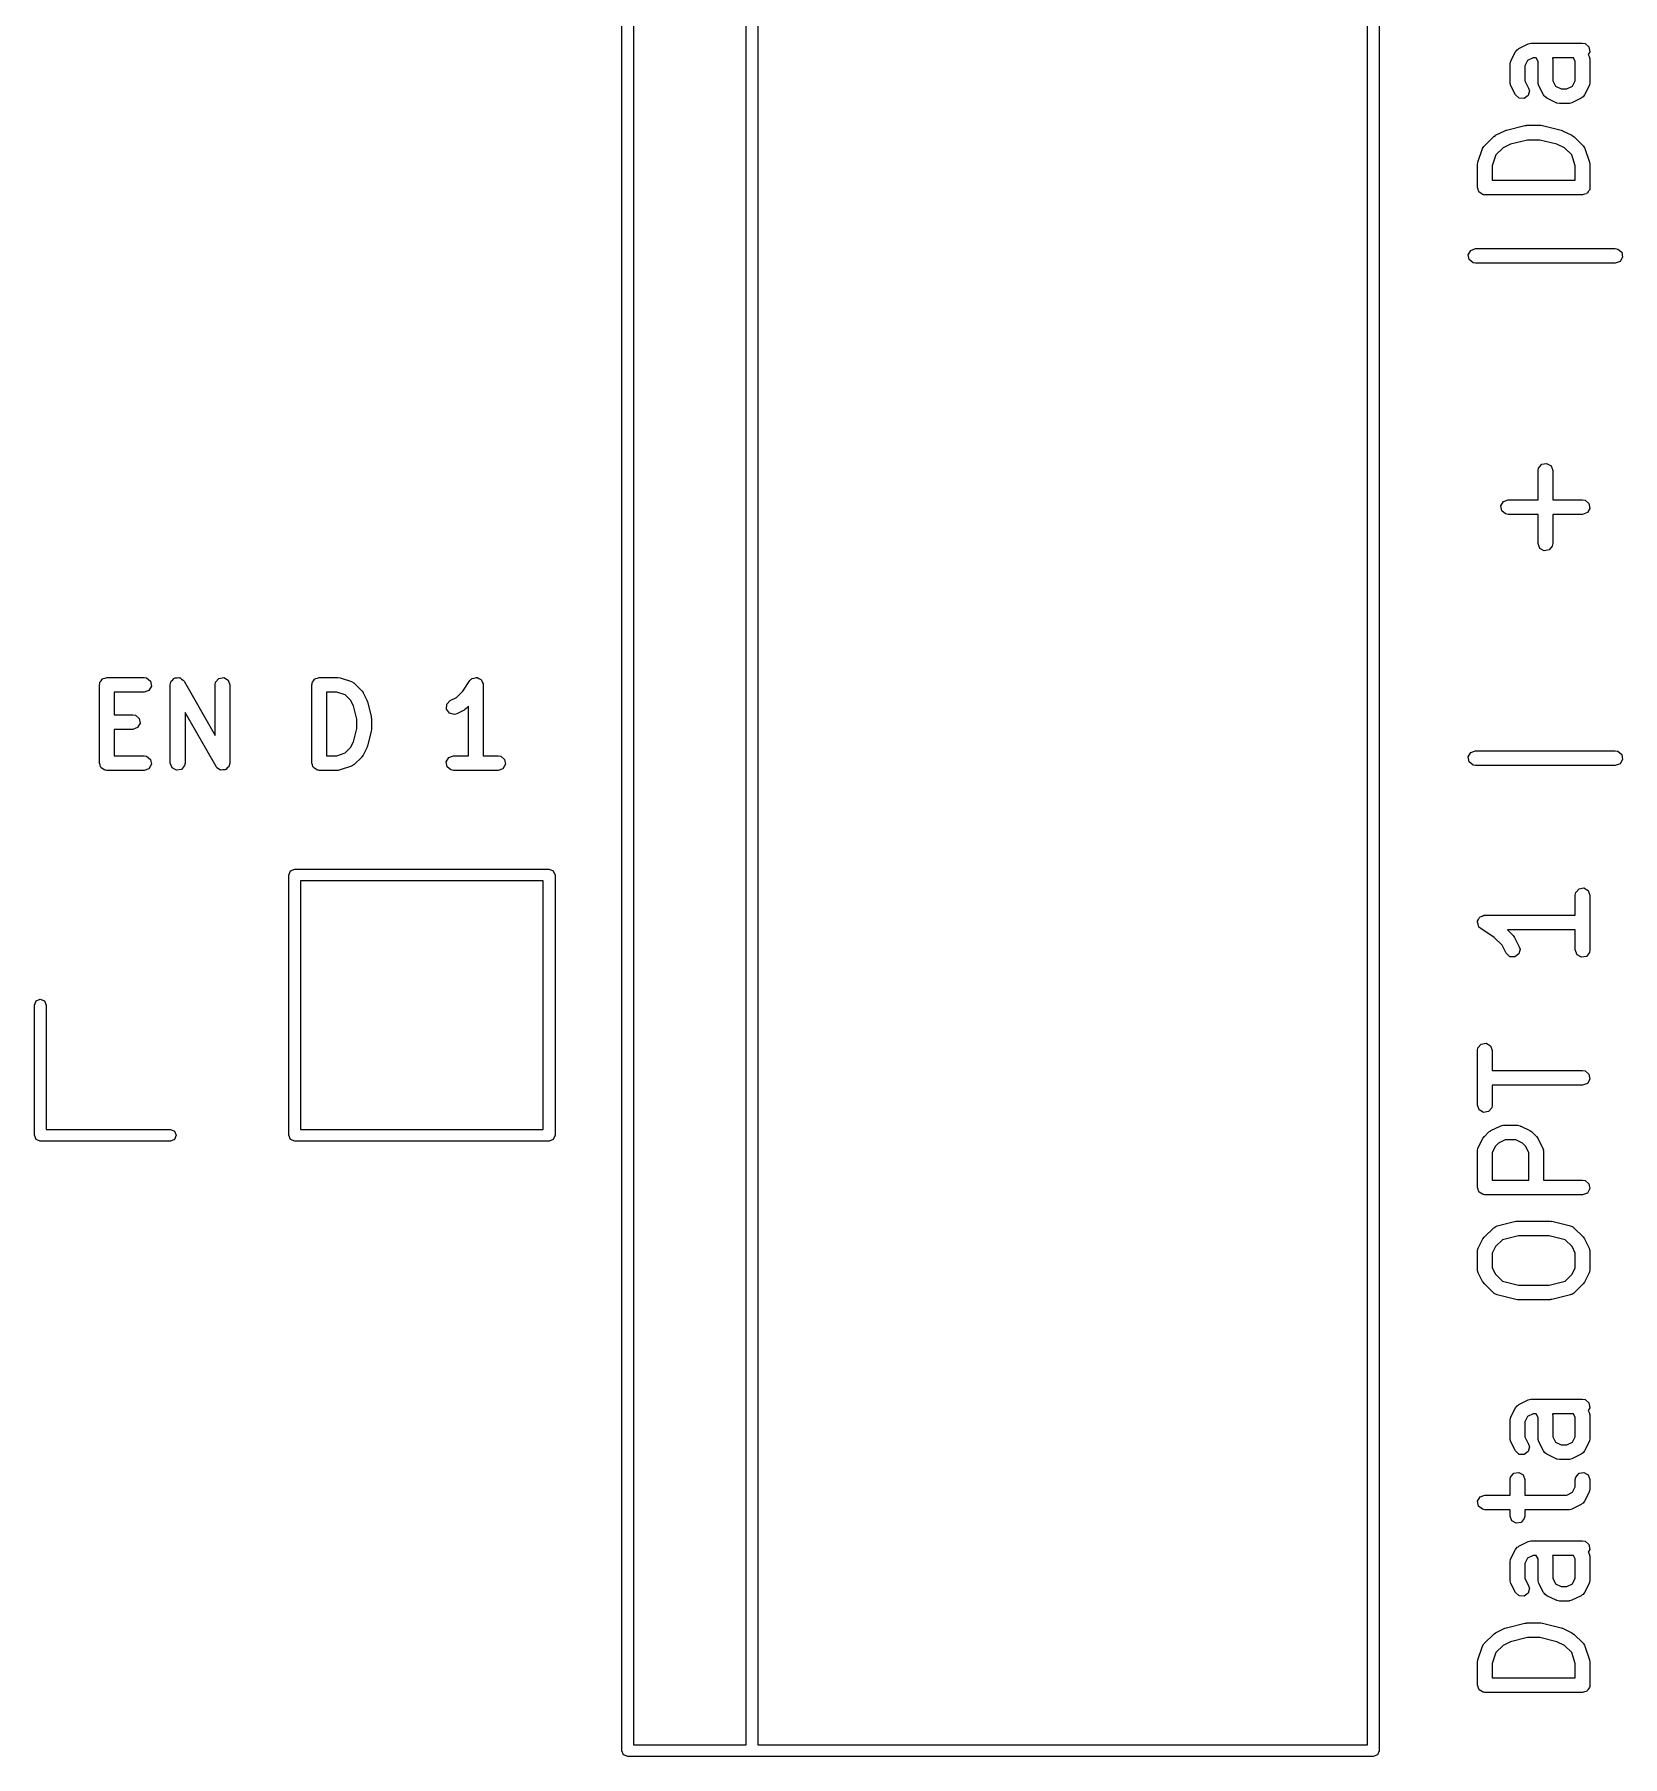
# Model space of a CAD drawing. Extents: x 67.3 to 104.7, y -149.5 to -52.9.
# Drawn here: x 88.32 to 104.55, y -149.46 to -131.86 of the extents above; entities that cross this region are included whole.
import ezdxf

# ---------------------------------------------------------------- set-up
doc = ezdxf.new("R2010")
doc.units = 0
doc.layers.add('BLACK', color=7, linetype='CONTINUOUS')

msp = doc.modelspace()

# ---------------------------------------------------------------- linework, layer by layer
at = {"layer": 'BLACK', "linetype": 'CONTINUOUS'}
for p, q in [((94.3264, -149.403), (94.3264, -78.2828)), ((102.066, -78.2828), (102.066, -149.403)), ((94.4464, -78.3428), (94.4464, -149.343)), ((95.5964, -149.343), (95.5964, -78.3428)), ((95.7164, -78.3428), (95.7164, -149.343)), ((101.946, -149.343), (101.946, -78.3428)), ((103.475, -132.017), (103.486, -132.013)), ((103.486, -132.013), (103.493, -132.005)), ((103.493, -132.005), (103.589, -131.958)), ((103.589, -131.958), (103.614, -131.951)), ((103.614, -131.951), (103.618, -131.952)), ((103.618, -131.952), (103.622, -131.95)), ((103.622, -131.95), (104.145, -131.95)), ((104.145, -131.95), (104.171, -131.955)), ((104.171, -131.955), (104.21, -131.988)), ((104.21, -131.988), (104.219, -132.038)), ((103.404, -132.165), (103.408, -132.14)), ((103.404, -132.352), (103.404, -132.165)), ((103.408, -132.14), (103.411, -132.136)), ((103.411, -132.136), (103.412, -132.131)), ((103.412, -132.131), (103.46, -132.038)), ((103.46, -132.038), (103.475, -132.017)), ((103.582, -132.128), (103.554, -132.183)), ((103.554, -132.183), (103.554, -132.334)), ((103.639, -132.1), (103.582, -132.128)), ((103.671, -132.1), (103.639, -132.1)), ((103.689, -132.137), (103.671, -132.1)), ((103.689, -132.352), (103.689, -132.137)), ((103.836, -132.1), (103.839, -132.109)), ((104.052, -132.1), (103.836, -132.1)), ((103.839, -132.109), (103.838, -132.114)), ((103.838, -132.114), (103.839, -132.119)), ((103.839, -132.119), (103.839, -132.334)), ((104.07, -132.137), (104.052, -132.1)), ((104.07, -132.334), (104.07, -132.137)), ((104.219, -132.038), (104.203, -132.066)), ((104.203, -132.066), (104.212, -132.085)), ((104.212, -132.085), (104.22, -132.109)), ((104.22, -132.109), (104.219, -132.114)), ((104.219, -132.114), (104.22, -132.119)), ((104.22, -132.119), (104.22, -132.352)), ((103.405, -132.356), (103.404, -132.352)), ((103.404, -132.361), (103.405, -132.356)), ((103.412, -132.386), (103.404, -132.361)), ((103.554, -132.334), (103.593, -132.411)), ((103.691, -132.356), (103.689, -132.352)), ((103.69, -132.361), (103.691, -132.356)), ((103.698, -132.386), (103.69, -132.361)), ((103.839, -132.334), (103.868, -132.389)), ((104.042, -132.389), (104.07, -132.334)), ((104.22, -132.352), (104.216, -132.378)), ((103.46, -132.479), (103.412, -132.386)), ((103.497, -132.514), (103.46, -132.479)), ((103.548, -132.517), (103.497, -132.514)), ((103.589, -132.486), (103.548, -132.517)), ((103.601, -132.436), (103.589, -132.486)), ((103.593, -132.411), (103.601, -132.436)), ((103.745, -132.479), (103.698, -132.386)), ((103.753, -132.487), (103.745, -132.479)), ((103.758, -132.497), (103.753, -132.487)), ((103.779, -132.513), (103.758, -132.497)), ((103.874, -132.559), (103.779, -132.513)), ((103.868, -132.389), (103.925, -132.417)), ((103.925, -132.417), (103.985, -132.417)), ((103.985, -132.417), (104.042, -132.389)), ((104.131, -132.513), (104.036, -132.559)), ((104.139, -132.505), (104.131, -132.513)), ((104.149, -132.5), (104.139, -132.505)), ((104.165, -132.479), (104.149, -132.5)), ((104.212, -132.386), (104.165, -132.479)), ((104.213, -132.381), (104.212, -132.386)), ((104.216, -132.378), (104.213, -132.381)), ((103.878, -132.56), (103.874, -132.559)), ((103.882, -132.562), (103.878, -132.56)), ((103.907, -132.567), (103.882, -132.562)), ((104.003, -132.567), (103.907, -132.567)), ((104.006, -132.566), (104.003, -132.567)), ((104.011, -132.567), (104.006, -132.566)), ((104.036, -132.559), (104.011, -132.567)), ((103.236, -132.905), (103.254, -132.893)), ((103.254, -132.893), (103.255, -132.891)), ((103.255, -132.891), (103.351, -132.845)), ((103.351, -132.845), (103.363, -132.841)), ((103.363, -132.841), (103.366, -132.839)), ((103.366, -132.839), (103.556, -132.792)), ((103.556, -132.792), (103.571, -132.791)), ((103.571, -132.791), (103.574, -132.79)), ((103.574, -132.79), (103.717, -132.79)), ((103.717, -132.79), (103.731, -132.793)), ((103.731, -132.793), (103.735, -132.792)), ((103.735, -132.792), (103.925, -132.839)), ((103.925, -132.839), (103.937, -132.844)), ((103.937, -132.844), (103.94, -132.845)), ((103.94, -132.845), (104.036, -132.891)), ((104.036, -132.891), (104.053, -132.904)), ((103.074, -133.168), (103.122, -133.028)), ((103.122, -133.028), (103.135, -133.005)), ((103.135, -133.005), (103.139, -133.003)), ((103.139, -133.003), (103.141, -132.998)), ((103.141, -132.998), (103.236, -132.905)), ((103.332, -133.021), (103.258, -133.093)), ((103.409, -132.983), (103.332, -133.021)), ((103.583, -132.94), (103.409, -132.983)), ((103.708, -132.94), (103.583, -132.94)), ((103.882, -132.983), (103.708, -132.94)), ((103.959, -133.021), (103.882, -132.983)), ((104.033, -133.093), (103.959, -133.021)), ((104.053, -132.904), (104.055, -132.905)), ((104.055, -132.905), (104.15, -132.998)), ((104.15, -132.998), (104.165, -133.02)), ((104.165, -133.02), (104.166, -133.024)), ((104.166, -133.024), (104.169, -133.028)), ((104.169, -133.028), (104.216, -133.168)), ((103.07, -133.192), (103.074, -133.169)), ((103.07, -133.425), (103.07, -133.192)), ((103.074, -133.169), (103.074, -133.168)), ((103.258, -133.093), (103.22, -133.204)), ((103.22, -133.204), (103.22, -133.35)), ((104.07, -133.204), (104.033, -133.093)), ((104.07, -133.35), (104.07, -133.204)), ((104.216, -133.168), (104.22, -133.191)), ((104.22, -133.191), (104.22, -133.192)), ((104.22, -133.192), (104.22, -133.425)), ((103.22, -133.35), (104.07, -133.35)), ((103.077, -133.444), (103.07, -133.425)), ((103.08, -133.463), (103.077, -133.444)), ((103.086, -133.467), (103.08, -133.463)), ((103.088, -133.474), (103.086, -133.467)), ((103.105, -133.483), (103.088, -133.474)), ((103.12, -133.496), (103.105, -133.483)), ((103.13, -133.497), (103.12, -133.496)), ((103.132, -133.499), (103.13, -133.497)), ((103.136, -133.499), (103.132, -133.499)), ((103.145, -133.5), (103.136, -133.499)), ((104.145, -133.5), (103.145, -133.5)), ((104.164, -133.494), (104.145, -133.5)), ((104.183, -133.49), (104.164, -133.494)), ((104.187, -133.485), (104.183, -133.49)), ((104.194, -133.483), (104.187, -133.485)), ((104.203, -133.466), (104.194, -133.483)), ((104.216, -133.451), (104.203, -133.466)), ((104.218, -133.441), (104.216, -133.451)), ((104.219, -133.438), (104.218, -133.441)), ((104.22, -133.425), (104.219, -133.435)), ((104.219, -133.435), (104.219, -133.438)), ((102.976, -134.112), (103.002, -134.068)), ((102.985, -134.163), (102.976, -134.112)), ((103.002, -134.068), (103.05, -134.05)), ((103.05, -134.05), (104.479, -134.05)), ((104.479, -134.05), (104.504, -134.055)), ((104.504, -134.055), (104.544, -134.088)), ((104.544, -134.088), (104.553, -134.138)), ((103.025, -134.196), (102.985, -134.163)), ((103.05, -134.2), (103.025, -134.196)), ((104.479, -134.2), (103.05, -134.2)), ((104.527, -134.183), (104.479, -134.2)), ((104.553, -134.138), (104.527, -134.183)), ((103.689, -136.319), (103.694, -136.293)), ((103.689, -136.617), (103.689, -136.319)), ((103.694, -136.293), (103.727, -136.254)), ((103.727, -136.254), (103.777, -136.245)), ((103.777, -136.245), (103.822, -136.27)), ((103.822, -136.27), (103.839, -136.319)), ((103.839, -136.319), (103.839, -136.617)), ((103.31, -136.679), (103.335, -136.635)), ((103.319, -136.729), (103.31, -136.679)), ((103.358, -136.762), (103.319, -136.729)), ((103.335, -136.635), (103.384, -136.617)), ((103.384, -136.767), (103.358, -136.762)), ((103.384, -136.617), (103.689, -136.617)), ((103.689, -136.767), (103.384, -136.767)), ((103.689, -137.065), (103.689, -136.767)), ((103.839, -136.617), (104.145, -136.617)), ((104.145, -136.767), (103.839, -136.767)), ((103.839, -136.767), (103.839, -137.065)), ((104.145, -136.617), (104.171, -136.621)), ((104.194, -136.749), (104.145, -136.767)), ((104.171, -136.621), (104.21, -136.654)), ((104.219, -136.705), (104.194, -136.749)), ((104.21, -136.654), (104.219, -136.705)), ((103.707, -137.114), (103.689, -137.065)), ((103.751, -137.139), (103.707, -137.114)), ((103.835, -137.091), (103.802, -137.13)), ((103.839, -137.065), (103.835, -137.091)), ((103.802, -137.13), (103.751, -137.139)), ((88.9876, -138.508), (88.9894, -138.498)), ((88.9876, -139.308), (88.9876, -138.508)), ((88.9888, -138.495), (88.9905, -138.492)), ((88.9894, -138.498), (88.9888, -138.495)), ((88.9905, -138.492), (88.9922, -138.482)), ((88.9922, -138.482), (89.0047, -138.468)), ((89.0047, -138.468), (89.0144, -138.451)), ((89.0144, -138.451), (89.0208, -138.448)), ((89.0208, -138.448), (89.0251, -138.443)), ((89.0251, -138.443), (89.0443, -138.44)), ((89.0443, -138.44), (89.0626, -138.433)), ((89.0626, -138.433), (89.4436, -138.433)), ((89.4436, -138.433), (89.4693, -138.438)), ((89.4693, -138.438), (89.5086, -138.471)), ((89.5175, -138.521), (89.4918, -138.566)), ((89.5086, -138.471), (89.5175, -138.521)), ((89.7115, -138.508), (89.716, -138.482)), ((89.7115, -139.308), (89.7115, -138.508)), ((89.716, -138.482), (89.7204, -138.477)), ((89.7204, -138.477), (89.7217, -138.47)), ((89.7217, -138.47), (89.7365, -138.458)), ((89.7365, -138.458), (89.749, -138.443)), ((89.749, -138.443), (89.7558, -138.442)), ((89.7558, -138.442), (89.7611, -138.438)), ((89.7611, -138.438), (89.7804, -138.438)), ((89.7804, -138.438), (89.7995, -138.434)), ((89.7995, -138.434), (89.8055, -138.438)), ((89.8055, -138.438), (89.8124, -138.438)), ((89.8124, -138.438), (89.8272, -138.45)), ((89.8272, -138.45), (89.8439, -138.46)), ((89.8439, -138.46), (89.8463, -138.466)), ((89.8463, -138.466), (89.8516, -138.471)), ((89.8516, -138.471), (90.1686, -139.026)), ((90.1686, -138.508), (90.1731, -138.482)), ((90.1686, -139.026), (90.1686, -138.508)), ((90.1731, -138.482), (90.2061, -138.443)), ((90.2061, -138.443), (90.2566, -138.434)), ((90.2566, -138.434), (90.3011, -138.46)), ((90.3011, -138.46), (90.3186, -138.508)), ((90.3186, -138.508), (90.3186, -139.308)), ((91.1591, -138.508), (91.1608, -138.498)), ((91.1591, -139.308), (91.1591, -138.508)), ((91.1602, -138.495), (91.1619, -138.492)), ((91.1608, -138.498), (91.1602, -138.495)), ((91.1619, -138.492), (91.1636, -138.482)), ((91.1636, -138.482), (91.1761, -138.468)), ((91.1761, -138.468), (91.1859, -138.451)), ((91.1859, -138.451), (91.1922, -138.448)), ((91.1922, -138.448), (91.1966, -138.443)), ((91.1966, -138.443), (91.2158, -138.44)), ((91.2158, -138.44), (91.2341, -138.433)), ((91.2341, -138.433), (91.4246, -138.433)), ((91.4246, -138.433), (91.4466, -138.437)), ((91.4466, -138.437), (91.4483, -138.437)), ((91.4483, -138.437), (91.5626, -138.475)), ((91.5626, -138.475), (91.5855, -138.487)), ((91.5855, -138.487), (91.5878, -138.491)), ((91.5878, -138.491), (91.5919, -138.493)), ((91.5919, -138.493), (91.6681, -138.569)), ((92.6996, -138.575), (92.7717, -138.466)), ((92.7717, -138.466), (92.7897, -138.448)), ((92.7897, -138.448), (92.7938, -138.446)), ((92.7938, -138.446), (92.7966, -138.443)), ((92.7966, -138.443), (92.818, -138.439)), ((92.818, -138.439), (92.8389, -138.433)), ((92.8389, -138.433), (92.8429, -138.435)), ((92.8429, -138.435), (92.8471, -138.434)), ((92.8471, -138.434), (92.8659, -138.445)), ((92.8659, -138.445), (92.8859, -138.454)), ((92.8859, -138.454), (92.8878, -138.458)), ((92.8878, -138.458), (92.8915, -138.46)), ((92.8915, -138.46), (92.899, -138.48)), ((92.899, -138.48), (92.9086, -138.5)), ((92.9086, -138.5), (92.9076, -138.504)), ((92.9076, -138.504), (92.9091, -138.508)), ((92.9091, -138.508), (92.9091, -139.233)), ((89.4436, -138.583), (89.1376, -138.583)), ((89.1376, -138.583), (89.1376, -138.814)), ((89.4918, -138.566), (89.4436, -138.583)), ((91.3091, -138.583), (91.3091, -139.233)), ((91.4124, -138.583), (91.3091, -138.583)), ((91.4983, -138.612), (91.4124, -138.583)), ((91.5534, -138.667), (91.4983, -138.612)), ((91.5824, -138.725), (91.5534, -138.667)), ((91.6681, -138.569), (91.6809, -138.588)), ((91.6809, -138.588), (91.6821, -138.589)), ((91.6821, -138.589), (91.7202, -138.665)), ((91.7202, -138.665), (91.7239, -138.677)), ((91.7239, -138.677), (91.7259, -138.68)), ((91.7259, -138.68), (91.764, -138.833)), ((92.5367, -138.707), (92.572, -138.67)), ((92.572, -138.67), (92.6373, -138.637)), ((92.6373, -138.637), (92.6996, -138.575)), ((89.1376, -138.814), (89.3293, -138.814)), ((89.3293, -138.814), (89.355, -138.819)), ((89.355, -138.819), (89.3943, -138.852)), ((89.3943, -138.852), (89.4032, -138.902)), ((90.1785, -139.345), (89.8615, -138.791)), ((89.8615, -138.791), (89.8615, -139.308)), ((91.6162, -138.86), (91.5824, -138.725)), ((91.6162, -138.956), (91.6162, -138.86)), ((91.764, -138.833), (91.765, -138.848)), ((91.765, -138.848), (91.7662, -138.851)), ((91.7662, -138.851), (91.7662, -138.965)), ((92.5336, -138.758), (92.5367, -138.707)), ((92.5642, -138.799), (92.5336, -138.758)), ((92.6141, -138.811), (92.5642, -138.799)), ((92.639, -138.804), (92.6141, -138.811)), ((92.7152, -138.766), (92.639, -138.804)), ((92.7164, -138.764), (92.7152, -138.766)), ((92.7347, -138.752), (92.7164, -138.764)), ((92.7591, -138.727), (92.7347, -138.752)), ((92.7591, -139.233), (92.7591, -138.727)), ((89.3293, -138.964), (89.1376, -138.964)), ((89.1376, -138.964), (89.1376, -139.233)), ((89.3775, -138.946), (89.3293, -138.964)), ((89.4032, -138.902), (89.3775, -138.946)), ((91.5824, -139.091), (91.6162, -138.956)), ((91.764, -138.983), (91.7259, -139.136)), ((91.7662, -138.965), (91.7636, -138.98)), ((91.7636, -138.98), (91.764, -138.983)), ((91.4124, -139.233), (91.4983, -139.204)), ((91.4983, -139.204), (91.5534, -139.149)), ((91.5534, -139.149), (91.5824, -139.091)), ((91.6821, -139.227), (91.6688, -139.245)), ((91.7202, -139.151), (91.6821, -139.227)), ((91.7206, -139.148), (91.7202, -139.151)), ((91.7259, -139.136), (91.7206, -139.148)), ((102.976, -139.246), (103.002, -139.201)), ((103.002, -139.201), (103.05, -139.184)), ((103.05, -139.184), (104.479, -139.184)), ((104.479, -139.184), (104.504, -139.188)), ((104.504, -139.188), (104.544, -139.221)), ((104.544, -139.221), (104.553, -139.272)), ((88.9943, -139.326), (88.9876, -139.308)), ((88.9977, -139.346), (88.9943, -139.326)), ((89.0029, -139.35), (88.9977, -139.346)), ((89.0052, -139.356), (89.0029, -139.35)), ((89.0221, -139.366), (89.0052, -139.356)), ((89.037, -139.379), (89.0221, -139.366)), ((89.0467, -139.38), (89.037, -139.379)), ((89.0496, -139.382), (89.0467, -139.38)), ((89.0529, -139.381), (89.0496, -139.382)), ((89.0626, -139.383), (89.0529, -139.381)), ((89.4436, -139.383), (89.0626, -139.383)), ((89.1376, -139.233), (89.4436, -139.233)), ((89.4436, -139.233), (89.4693, -139.238)), ((89.4918, -139.366), (89.4436, -139.383)), ((89.4693, -139.238), (89.5086, -139.271)), ((89.5175, -139.321), (89.4918, -139.366)), ((89.5086, -139.271), (89.5175, -139.321)), ((89.729, -139.356), (89.7115, -139.308)), ((89.7734, -139.382), (89.729, -139.356)), ((89.824, -139.373), (89.7734, -139.382)), ((89.8569, -139.334), (89.824, -139.373)), ((89.8615, -139.308), (89.8569, -139.334)), ((90.1838, -139.35), (90.1785, -139.345)), ((90.1861, -139.356), (90.1838, -139.35)), ((90.2029, -139.366), (90.1861, -139.356)), ((90.2176, -139.378), (90.2029, -139.366)), ((90.2246, -139.378), (90.2176, -139.378)), ((90.2306, -139.382), (90.2246, -139.378)), ((90.2496, -139.379), (90.2306, -139.382)), ((90.2689, -139.379), (90.2496, -139.379)), ((90.2743, -139.374), (90.2689, -139.379)), ((90.2811, -139.373), (90.2743, -139.374)), ((90.2935, -139.358), (90.2811, -139.373)), ((90.3084, -139.346), (90.2935, -139.358)), ((90.3096, -139.339), (90.3084, -139.346)), ((90.3141, -139.334), (90.3096, -139.339)), ((90.3186, -139.308), (90.3141, -139.334)), ((91.1657, -139.326), (91.1591, -139.308)), ((91.1691, -139.346), (91.1657, -139.326)), ((91.1743, -139.35), (91.1691, -139.346)), ((91.1766, -139.356), (91.1743, -139.35)), ((91.1935, -139.366), (91.1766, -139.356)), ((91.2084, -139.379), (91.1935, -139.366)), ((91.2182, -139.38), (91.2084, -139.379)), ((91.2211, -139.382), (91.2182, -139.38)), ((91.2243, -139.381), (91.2211, -139.382)), ((91.2341, -139.383), (91.2243, -139.381)), ((91.4246, -139.383), (91.2341, -139.383)), ((91.3091, -139.233), (91.4124, -139.233)), ((91.4261, -139.383), (91.4246, -139.383)), ((91.4483, -139.379), (91.4261, -139.383)), ((91.5626, -139.341), (91.4483, -139.379)), ((91.5661, -139.338), (91.5626, -139.341)), ((91.5705, -139.338), (91.5661, -139.338)), ((91.5919, -139.323), (91.5705, -139.338)), ((91.6681, -139.247), (91.5919, -139.323)), ((91.6688, -139.245), (91.6681, -139.247)), ((92.5316, -139.295), (92.5573, -139.251)), ((92.5406, -139.346), (92.5316, -139.295)), ((92.5799, -139.379), (92.5406, -139.346)), ((92.5573, -139.251), (92.6055, -139.233)), ((92.6055, -139.383), (92.5799, -139.379)), ((92.6055, -139.233), (92.7591, -139.233)), ((93.0626, -139.383), (92.6055, -139.383)), ((92.9091, -139.233), (93.0626, -139.233)), ((93.0626, -139.233), (93.0883, -139.238)), ((93.1109, -139.366), (93.0626, -139.383)), ((93.0883, -139.238), (93.1276, -139.271)), ((93.1365, -139.321), (93.1109, -139.366)), ((93.1276, -139.271), (93.1365, -139.321)), ((102.985, -139.296), (102.976, -139.246)), ((103.025, -139.329), (102.985, -139.296)), ((103.05, -139.334), (103.025, -139.329)), ((104.479, -139.334), (103.05, -139.334)), ((104.527, -139.316), (104.479, -139.334)), ((104.553, -139.272), (104.527, -139.316)), ((90.9228, -140.453), (90.9404, -140.41)), ((90.9228, -143.113), (90.9228, -140.453)), ((90.9404, -140.41), (90.9828, -140.393)), ((90.9828, -140.393), (93.5828, -140.393)), ((93.5828, -140.393), (93.6252, -140.41)), ((93.6252, -140.41), (93.6428, -140.453)), ((93.6428, -140.453), (93.6428, -143.113)), ((91.0428, -140.513), (91.0428, -143.053)), ((93.5228, -140.513), (91.0428, -140.513)), ((93.5228, -143.053), (93.5228, -140.513)), ((104.07, -140.659), (104.075, -140.633)), ((104.075, -140.633), (104.108, -140.594)), ((104.108, -140.594), (104.158, -140.585)), ((104.158, -140.585), (104.203, -140.61)), ((104.203, -140.61), (104.22, -140.659)), ((104.07, -140.864), (104.07, -140.659)), ((104.22, -140.659), (104.22, -141.219)), ((103.071, -140.935), (103.072, -140.93)), ((103.077, -140.955), (103.071, -140.935)), ((103.072, -140.926), (103.082, -140.907)), ((103.072, -140.93), (103.072, -140.926)), ((103.08, -140.976), (103.077, -140.955)), ((103.084, -140.979), (103.08, -140.976)), ((103.082, -140.907), (103.091, -140.887)), ((103.085, -140.984), (103.084, -140.979)), ((103.104, -141.001), (103.085, -140.984)), ((103.091, -140.887), (103.095, -140.885)), ((103.095, -140.885), (103.097, -140.881)), ((103.097, -140.881), (103.117, -140.874)), ((103.117, -140.874), (103.136, -140.864)), ((103.136, -140.864), (103.141, -140.865)), ((103.141, -140.865), (103.145, -140.864)), ((103.145, -140.864), (104.07, -140.864)), ((103.241, -141.091), (103.104, -141.001)), ((103.322, -141.17), (103.241, -141.091)), ((104.07, -141.014), (103.377, -141.014)), ((103.377, -141.014), (103.436, -141.072)), ((103.436, -141.072), (103.449, -141.09)), ((103.449, -141.09), (103.45, -141.091)), ((103.45, -141.091), (103.498, -141.185)), ((104.07, -141.219), (104.07, -141.014)), ((103.364, -141.253), (103.322, -141.17)), ((103.402, -141.288), (103.364, -141.253)), ((103.453, -141.29), (103.402, -141.288)), ((103.494, -141.259), (103.453, -141.29)), ((103.506, -141.209), (103.494, -141.259)), ((103.498, -141.185), (103.506, -141.209)), ((104.088, -141.267), (104.07, -141.219)), ((104.132, -141.292), (104.088, -141.267)), ((104.183, -141.284), (104.132, -141.292)), ((104.216, -141.244), (104.183, -141.284)), ((104.22, -141.219), (104.216, -141.244)), ((88.3228, -141.783), (88.3404, -141.74)), ((88.3228, -143.113), (88.3228, -141.783)), ((88.3404, -141.74), (88.3828, -141.723)), ((88.3828, -141.723), (88.4252, -141.74)), ((88.4252, -141.74), (88.4428, -141.783)), ((88.4428, -141.783), (88.4428, -143.053)), ((103.07, -142.245), (103.075, -142.22)), ((103.075, -142.22), (103.108, -142.18)), ((103.108, -142.18), (103.158, -142.171)), ((103.158, -142.171), (103.203, -142.197)), ((103.203, -142.197), (103.22, -142.245)), ((103.07, -142.805), (103.07, -142.245)), ((103.22, -142.245), (103.22, -142.45)), ((103.22, -142.45), (104.145, -142.45)), ((104.145, -142.45), (104.171, -142.455)), ((104.171, -142.455), (104.21, -142.488)), ((104.219, -142.538), (104.194, -142.583)), ((104.21, -142.488), (104.219, -142.538)), ((104.145, -142.6), (103.22, -142.6)), ((103.22, -142.6), (103.22, -142.805)), ((104.194, -142.583), (104.145, -142.6)), ((103.088, -142.854), (103.07, -142.805)), ((103.132, -142.879), (103.088, -142.854)), ((103.183, -142.87), (103.132, -142.879)), ((103.216, -142.831), (103.183, -142.87)), ((103.22, -142.805), (103.216, -142.831)), ((88.4428, -143.053), (89.7128, -143.053)), ((89.7128, -143.053), (89.7552, -143.07)), ((89.7552, -143.07), (89.7728, -143.113)), ((91.0428, -143.053), (93.5228, -143.053)), ((103.141, -143.125), (103.188, -143.078)), ((103.188, -143.078), (103.206, -143.066)), ((103.206, -143.066), (103.208, -143.065)), ((103.208, -143.065), (103.303, -143.018)), ((103.303, -143.018), (103.328, -143.011)), ((103.328, -143.011), (103.332, -143.012)), ((103.332, -143.012), (103.336, -143.01)), ((103.336, -143.01), (103.479, -143.01)), ((103.479, -143.01), (103.504, -143.015)), ((103.504, -143.015), (103.508, -143.018)), ((103.508, -143.018), (103.512, -143.018)), ((103.512, -143.018), (103.607, -143.065)), ((103.607, -143.065), (103.625, -143.078)), ((103.625, -143.078), (103.626, -143.078)), ((103.626, -143.078), (103.674, -143.125)), ((88.3404, -143.155), (88.3228, -143.113)), ((88.3828, -143.173), (88.3404, -143.155)), ((89.7128, -143.173), (88.3828, -143.173)), ((89.7552, -143.155), (89.7128, -143.173)), ((89.7728, -143.113), (89.7552, -143.155)), ((90.9404, -143.155), (90.9228, -143.113)), ((90.9828, -143.173), (90.9404, -143.155)), ((93.5828, -143.173), (90.9828, -143.173)), ((93.6252, -143.155), (93.5828, -143.173)), ((93.6428, -143.113), (93.6252, -143.155)), ((103.07, -143.272), (103.075, -143.246)), ((103.07, -143.645), (103.07, -143.272)), ((103.075, -143.246), (103.078, -143.243)), ((103.078, -143.243), (103.079, -143.238)), ((103.079, -143.238), (103.126, -143.145)), ((103.126, -143.145), (103.14, -143.126)), ((103.14, -143.126), (103.141, -143.125)), ((103.254, -143.224), (103.22, -143.29)), ((103.285, -143.194), (103.254, -143.224)), ((103.353, -143.16), (103.285, -143.194)), ((103.461, -143.16), (103.353, -143.16)), ((103.53, -143.194), (103.461, -143.16)), ((103.56, -143.224), (103.53, -143.194)), ((103.594, -143.29), (103.56, -143.224)), ((103.674, -143.125), (103.687, -143.144)), ((103.687, -143.144), (103.688, -143.145)), ((103.688, -143.145), (103.736, -143.238)), ((103.736, -143.238), (103.744, -143.263)), ((103.744, -143.263), (103.743, -143.267)), ((103.743, -143.267), (103.744, -143.272)), ((103.744, -143.272), (103.744, -143.57)), ((103.22, -143.29), (103.22, -143.57)), ((103.594, -143.57), (103.594, -143.29)), ((103.22, -143.57), (103.594, -143.57)), ((103.744, -143.57), (104.145, -143.57)), ((104.145, -143.57), (104.171, -143.575)), ((104.171, -143.575), (104.21, -143.608)), ((104.21, -143.608), (104.219, -143.658)), ((103.077, -143.664), (103.07, -143.645)), ((103.08, -143.683), (103.077, -143.664)), ((103.086, -143.687), (103.08, -143.683)), ((103.088, -143.694), (103.086, -143.687)), ((103.105, -143.703), (103.088, -143.694)), ((103.12, -143.716), (103.105, -143.703)), ((103.13, -143.717), (103.12, -143.716)), ((103.132, -143.719), (103.13, -143.717)), ((103.136, -143.719), (103.132, -143.719)), ((103.145, -143.72), (103.136, -143.719)), ((104.145, -143.72), (103.145, -143.72)), ((104.194, -143.703), (104.145, -143.72)), ((104.219, -143.658), (104.194, -143.703)), ((103.126, -144.171), (103.14, -144.153)), ((103.14, -144.153), (103.141, -144.152)), ((103.141, -144.152), (103.236, -144.058)), ((103.236, -144.058), (103.257, -144.044)), ((103.257, -144.044), (103.264, -144.043)), ((103.264, -144.043), (103.27, -144.039)), ((103.27, -144.039), (103.461, -143.992)), ((103.488, -144.14), (103.326, -144.18)), ((103.461, -143.992), (103.475, -143.991)), ((103.475, -143.991), (103.479, -143.99)), ((103.479, -143.99), (103.812, -143.99)), ((103.803, -144.14), (103.488, -144.14)), ((103.965, -144.18), (103.803, -144.14)), ((103.812, -143.99), (103.826, -143.993)), ((103.826, -143.993), (103.83, -143.992)), ((103.83, -143.992), (104.02, -144.039)), ((104.02, -144.039), (104.044, -144.05)), ((104.044, -144.05), (104.049, -144.055)), ((104.049, -144.055), (104.055, -144.058)), ((104.055, -144.058), (104.15, -144.152)), ((104.15, -144.152), (104.163, -144.17)), ((103.07, -144.299), (103.075, -144.273)), ((103.07, -144.485), (103.07, -144.299)), ((103.075, -144.273), (103.078, -144.269)), ((103.078, -144.269), (103.079, -144.265)), ((103.079, -144.265), (103.126, -144.171)), ((103.254, -144.25), (103.22, -144.317)), ((103.22, -144.317), (103.22, -144.467)), ((103.326, -144.18), (103.254, -144.25)), ((104.037, -144.25), (103.965, -144.18)), ((104.07, -144.317), (104.037, -144.25)), ((104.07, -144.467), (104.07, -144.317)), ((104.163, -144.17), (104.165, -144.171)), ((104.165, -144.171), (104.212, -144.265)), ((104.212, -144.265), (104.22, -144.289)), ((104.22, -144.289), (104.219, -144.294)), ((104.219, -144.294), (104.22, -144.299)), ((104.22, -144.299), (104.22, -144.485)), ((103.072, -144.49), (103.07, -144.485)), ((103.071, -144.494), (103.072, -144.49)), ((103.079, -144.519), (103.071, -144.494)), ((103.22, -144.467), (103.254, -144.534)), ((104.037, -144.534), (104.07, -144.467)), ((104.216, -144.511), (104.213, -144.515)), ((104.22, -144.485), (104.216, -144.511)), ((103.126, -144.613), (103.079, -144.519)), ((103.127, -144.614), (103.126, -144.613)), ((103.141, -144.632), (103.127, -144.614)), ((103.236, -144.726), (103.141, -144.632)), ((103.254, -144.534), (103.326, -144.604)), ((103.326, -144.604), (103.488, -144.644)), ((103.488, -144.644), (103.803, -144.644)), ((103.803, -144.644), (103.965, -144.604)), ((103.965, -144.604), (104.037, -144.534)), ((104.15, -144.632), (104.055, -144.726)), ((104.151, -144.631), (104.15, -144.632)), ((104.165, -144.613), (104.151, -144.631)), ((104.212, -144.519), (104.165, -144.613)), ((104.213, -144.515), (104.212, -144.519)), ((103.242, -144.729), (103.236, -144.726)), ((103.247, -144.734), (103.242, -144.729)), ((103.27, -144.745), (103.247, -144.734)), ((103.461, -144.791), (103.27, -144.745)), ((103.464, -144.791), (103.461, -144.791)), ((103.479, -144.794), (103.464, -144.791)), ((103.812, -144.794), (103.479, -144.794)), ((103.815, -144.792), (103.812, -144.794)), ((103.83, -144.791), (103.815, -144.792)), ((104.02, -144.745), (103.83, -144.791)), ((104.026, -144.741), (104.02, -144.745)), ((104.034, -144.74), (104.026, -144.741)), ((104.055, -144.726), (104.034, -144.74)), ((103.412, -145.991), (103.46, -145.898)), ((103.46, -145.898), (103.475, -145.877)), ((103.475, -145.877), (103.486, -145.873)), ((103.486, -145.873), (103.493, -145.865)), ((103.493, -145.865), (103.589, -145.818)), ((103.589, -145.818), (103.614, -145.811)), ((103.614, -145.811), (103.618, -145.812)), ((103.618, -145.812), (103.622, -145.81)), ((103.622, -145.81), (104.145, -145.81)), ((104.145, -145.81), (104.171, -145.815)), ((104.171, -145.815), (104.21, -145.848)), ((104.219, -145.898), (104.203, -145.926)), ((104.21, -145.848), (104.219, -145.898)), ((103.404, -146.025), (103.408, -146)), ((103.404, -146.212), (103.404, -146.025)), ((103.408, -146), (103.411, -145.996)), ((103.411, -145.996), (103.412, -145.991)), ((103.582, -145.988), (103.554, -146.043)), ((103.554, -146.043), (103.554, -146.194)), ((103.639, -145.96), (103.582, -145.988)), ((103.671, -145.96), (103.639, -145.96)), ((103.689, -145.997), (103.671, -145.96)), ((103.689, -146.212), (103.689, -145.997)), ((103.836, -145.96), (103.839, -145.969)), ((104.052, -145.96), (103.836, -145.96)), ((103.839, -145.969), (103.838, -145.974)), ((103.838, -145.974), (103.839, -145.979)), ((103.839, -145.979), (103.839, -146.194)), ((104.07, -145.997), (104.052, -145.96)), ((104.07, -146.194), (104.07, -145.997)), ((104.203, -145.926), (104.212, -145.945)), ((104.212, -145.945), (104.22, -145.969)), ((104.22, -145.969), (104.219, -145.974)), ((104.219, -145.974), (104.22, -145.979)), ((104.22, -145.979), (104.22, -146.212)), ((103.405, -146.216), (103.404, -146.212)), ((103.404, -146.221), (103.405, -146.216)), ((103.412, -146.246), (103.404, -146.221)), ((103.46, -146.339), (103.412, -146.246)), ((103.554, -146.194), (103.593, -146.271)), ((103.593, -146.271), (103.601, -146.296)), ((103.691, -146.216), (103.689, -146.212)), ((103.69, -146.221), (103.691, -146.216)), ((103.698, -146.246), (103.69, -146.221)), ((103.745, -146.339), (103.698, -146.246)), ((103.839, -146.194), (103.868, -146.249)), ((103.868, -146.249), (103.925, -146.277)), ((103.985, -146.277), (104.042, -146.249)), ((104.042, -146.249), (104.07, -146.194)), ((104.212, -146.246), (104.165, -146.339)), ((104.213, -146.241), (104.212, -146.246)), ((104.216, -146.238), (104.213, -146.241)), ((104.22, -146.212), (104.216, -146.238)), ((103.497, -146.374), (103.46, -146.339)), ((103.548, -146.377), (103.497, -146.374)), ((103.589, -146.346), (103.548, -146.377)), ((103.601, -146.296), (103.589, -146.346)), ((103.753, -146.347), (103.745, -146.339)), ((103.758, -146.357), (103.753, -146.347)), ((103.779, -146.373), (103.758, -146.357)), ((103.874, -146.419), (103.779, -146.373)), ((103.878, -146.42), (103.874, -146.419)), ((103.882, -146.422), (103.878, -146.42)), ((103.907, -146.427), (103.882, -146.422)), ((104.003, -146.427), (103.907, -146.427)), ((103.925, -146.277), (103.985, -146.277)), ((104.006, -146.426), (104.003, -146.427)), ((104.011, -146.427), (104.006, -146.426)), ((104.036, -146.419), (104.011, -146.427)), ((104.131, -146.373), (104.036, -146.419)), ((104.139, -146.365), (104.131, -146.373)), ((104.149, -146.36), (104.139, -146.365)), ((104.165, -146.339), (104.149, -146.36)), ((103.404, -146.632), (103.408, -146.606)), ((103.408, -146.606), (103.441, -146.567)), ((103.441, -146.567), (103.492, -146.558)), ((103.492, -146.558), (103.536, -146.584)), ((103.536, -146.584), (103.554, -146.632)), ((104.07, -146.632), (104.075, -146.606)), ((104.075, -146.606), (104.108, -146.567)), ((104.108, -146.567), (104.158, -146.558)), ((104.158, -146.558), (104.203, -146.584)), ((104.203, -146.584), (104.22, -146.632)), ((103.097, -146.808), (103.145, -146.79)), ((103.145, -146.79), (103.404, -146.79)), ((103.404, -146.79), (103.404, -146.632)), ((103.554, -146.632), (103.554, -146.79)), ((103.554, -146.79), (103.985, -146.79)), ((103.985, -146.79), (104.042, -146.762)), ((104.042, -146.762), (104.07, -146.707)), ((104.07, -146.707), (104.07, -146.632)), ((104.212, -146.759), (104.165, -146.853)), ((104.213, -146.755), (104.212, -146.759)), ((104.216, -146.751), (104.213, -146.755)), ((104.22, -146.725), (104.216, -146.751)), ((104.22, -146.632), (104.22, -146.725)), ((103.072, -146.852), (103.097, -146.808)), ((103.08, -146.903), (103.072, -146.852)), ((103.12, -146.936), (103.08, -146.903)), ((103.145, -146.94), (103.12, -146.936)), ((103.404, -146.94), (103.145, -146.94)), ((103.404, -147.005), (103.404, -146.94)), ((104.003, -146.94), (103.554, -146.94)), ((103.554, -146.94), (103.554, -147.005)), ((104.006, -146.939), (104.003, -146.94)), ((104.011, -146.94), (104.006, -146.939)), ((104.036, -146.933), (104.011, -146.94)), ((104.131, -146.886), (104.036, -146.933)), ((104.139, -146.878), (104.131, -146.886)), ((104.149, -146.874), (104.139, -146.878)), ((104.165, -146.853), (104.149, -146.874)), ((103.421, -147.054), (103.404, -147.005)), ((103.466, -147.079), (103.421, -147.054)), ((103.516, -147.07), (103.466, -147.079)), ((103.549, -147.031), (103.516, -147.07)), ((103.554, -147.005), (103.549, -147.031)), ((103.46, -147.345), (103.475, -147.324)), ((103.475, -147.324), (103.486, -147.319)), ((103.486, -147.319), (103.493, -147.311)), ((103.493, -147.311), (103.589, -147.265)), ((103.589, -147.265), (103.614, -147.257)), ((103.614, -147.257), (103.618, -147.258)), ((103.618, -147.258), (103.622, -147.257)), ((103.622, -147.257), (104.145, -147.257)), ((104.145, -147.257), (104.171, -147.261)), ((104.171, -147.261), (104.21, -147.294)), ((104.21, -147.294), (104.219, -147.345)), ((103.404, -147.472), (103.408, -147.446)), ((103.404, -147.659), (103.404, -147.472)), ((103.408, -147.446), (103.411, -147.443)), ((103.411, -147.443), (103.412, -147.438)), ((103.412, -147.438), (103.46, -147.345)), ((103.582, -147.435), (103.554, -147.49)), ((103.554, -147.49), (103.554, -147.641)), ((103.639, -147.407), (103.582, -147.435)), ((103.671, -147.407), (103.639, -147.407)), ((103.689, -147.443), (103.671, -147.407)), ((103.689, -147.659), (103.689, -147.443)), ((103.836, -147.407), (103.839, -147.416)), ((104.052, -147.407), (103.836, -147.407)), ((103.839, -147.416), (103.838, -147.421)), ((103.838, -147.421), (103.839, -147.425)), ((103.839, -147.425), (103.839, -147.641)), ((104.07, -147.443), (104.052, -147.407)), ((104.07, -147.641), (104.07, -147.443)), ((104.219, -147.345), (104.203, -147.373)), ((104.203, -147.373), (104.212, -147.391)), ((104.212, -147.391), (104.22, -147.416)), ((104.22, -147.416), (104.219, -147.421)), ((104.219, -147.421), (104.22, -147.425)), ((104.22, -147.425), (104.22, -147.659)), ((103.405, -147.663), (103.404, -147.659)), ((103.404, -147.668), (103.405, -147.663)), ((103.412, -147.693), (103.404, -147.668)), ((103.554, -147.641), (103.593, -147.718)), ((103.691, -147.663), (103.689, -147.659)), ((103.69, -147.668), (103.691, -147.663)), ((103.698, -147.693), (103.69, -147.668)), ((103.839, -147.641), (103.868, -147.696)), ((104.042, -147.696), (104.07, -147.641)), ((104.22, -147.659), (104.216, -147.684)), ((103.46, -147.786), (103.412, -147.693)), ((103.497, -147.821), (103.46, -147.786)), ((103.548, -147.824), (103.497, -147.821)), ((103.589, -147.793), (103.548, -147.824)), ((103.601, -147.743), (103.589, -147.793)), ((103.593, -147.718), (103.601, -147.743)), ((103.745, -147.786), (103.698, -147.693)), ((103.753, -147.794), (103.745, -147.786)), ((103.758, -147.804), (103.753, -147.794)), ((103.779, -147.819), (103.758, -147.804)), ((103.874, -147.866), (103.779, -147.819)), ((103.868, -147.696), (103.925, -147.724)), ((103.925, -147.724), (103.985, -147.724)), ((103.985, -147.724), (104.042, -147.696)), ((104.131, -147.819), (104.036, -147.866)), ((104.139, -147.811), (104.131, -147.819)), ((104.149, -147.807), (104.139, -147.811)), ((104.165, -147.786), (104.149, -147.807)), ((104.212, -147.693), (104.165, -147.786)), ((104.213, -147.688), (104.212, -147.693)), ((104.216, -147.684), (104.213, -147.688)), ((103.878, -147.866), (103.874, -147.866)), ((103.882, -147.869), (103.878, -147.866)), ((103.907, -147.874), (103.882, -147.869)), ((104.003, -147.874), (103.907, -147.874)), ((104.006, -147.872), (104.003, -147.874)), ((104.011, -147.873), (104.006, -147.872)), ((104.036, -147.866), (104.011, -147.873)), ((103.236, -148.212), (103.254, -148.199)), ((103.254, -148.199), (103.255, -148.198)), ((103.255, -148.198), (103.351, -148.151)), ((103.351, -148.151), (103.363, -148.148)), ((103.363, -148.148), (103.366, -148.146)), ((103.366, -148.146), (103.556, -148.099)), ((103.556, -148.099), (103.571, -148.098)), ((103.571, -148.098), (103.574, -148.097)), ((103.574, -148.097), (103.717, -148.097)), ((103.717, -148.097), (103.731, -148.1)), ((103.731, -148.1), (103.735, -148.099)), ((103.735, -148.099), (103.925, -148.146)), ((103.925, -148.146), (103.937, -148.151)), ((103.937, -148.151), (103.94, -148.151)), ((103.94, -148.151), (104.036, -148.198)), ((104.036, -148.198), (104.053, -148.211)), ((103.074, -148.474), (103.122, -148.334)), ((103.122, -148.334), (103.135, -148.312)), ((103.135, -148.312), (103.139, -148.309)), ((103.139, -148.309), (103.141, -148.305)), ((103.141, -148.305), (103.236, -148.212)), ((103.332, -148.327), (103.258, -148.4)), ((103.409, -148.29), (103.332, -148.327)), ((103.583, -148.247), (103.409, -148.29)), ((103.708, -148.247), (103.583, -148.247)), ((103.882, -148.29), (103.708, -148.247)), ((103.959, -148.327), (103.882, -148.29)), ((104.033, -148.4), (103.959, -148.327)), ((104.053, -148.211), (104.055, -148.212)), ((104.055, -148.212), (104.15, -148.305)), ((104.15, -148.305), (104.165, -148.326)), ((104.165, -148.326), (104.166, -148.331)), ((104.166, -148.331), (104.169, -148.334)), ((104.169, -148.334), (104.216, -148.474)), ((103.07, -148.499), (103.074, -148.476)), ((103.07, -148.732), (103.07, -148.499)), ((103.074, -148.476), (103.074, -148.474)), ((103.258, -148.4), (103.22, -148.511)), ((103.22, -148.511), (103.22, -148.657)), ((104.07, -148.511), (104.033, -148.4)), ((104.07, -148.657), (104.07, -148.511)), ((104.216, -148.474), (104.22, -148.497)), ((104.22, -148.497), (104.22, -148.499)), ((104.22, -148.499), (104.22, -148.732)), ((103.077, -148.75), (103.07, -148.732)), ((103.22, -148.657), (104.07, -148.657)), ((104.22, -148.732), (104.219, -148.742)), ((103.08, -148.769), (103.077, -148.75)), ((103.086, -148.774), (103.08, -148.769)), ((103.088, -148.78), (103.086, -148.774)), ((103.105, -148.79), (103.088, -148.78)), ((103.12, -148.802), (103.105, -148.79)), ((103.13, -148.804), (103.12, -148.802)), ((103.132, -148.806), (103.13, -148.804)), ((103.136, -148.805), (103.132, -148.806)), ((103.145, -148.807), (103.136, -148.805)), ((104.145, -148.807), (103.145, -148.807)), ((104.164, -148.8), (104.145, -148.807)), ((104.183, -148.797), (104.164, -148.8)), ((104.187, -148.792), (104.183, -148.797)), ((104.194, -148.789), (104.187, -148.792)), ((104.203, -148.773), (104.194, -148.789)), ((104.216, -148.758), (104.203, -148.773)), ((104.218, -148.748), (104.216, -148.758)), ((104.219, -148.745), (104.218, -148.748)), ((104.219, -148.742), (104.219, -148.745)), ((94.344, -149.445), (94.3264, -149.403)), ((94.4464, -149.343), (95.5964, -149.343)), ((95.7164, -149.343), (101.946, -149.343)), ((102.066, -149.403), (102.049, -149.445)), ((94.3864, -149.463), (94.344, -149.445)), ((95.6564, -149.463), (94.3864, -149.463)), ((102.006, -149.463), (95.6564, -149.463)), ((102.049, -149.445), (102.006, -149.463))]:
    msp.add_line(p, q, dxfattribs=at)

doc.saveas('drawing.dxf')
